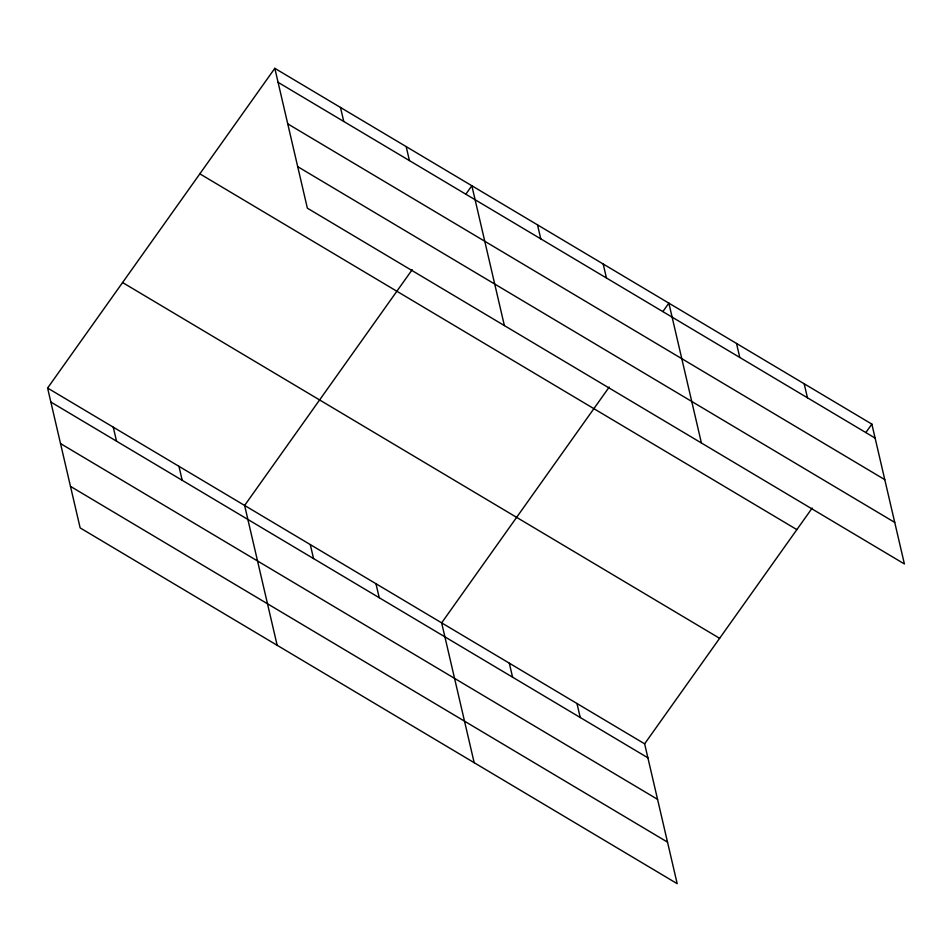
<?xml version="1.0" encoding="UTF-8"?>
<svg xmlns="http://www.w3.org/2000/svg" width="952" height="952" viewBox="0 0 952 952"><rect width="100%" height="100%" fill="white"/><g stroke="black" fill="none" stroke-linecap="round" stroke-linejoin="round"><path stroke-width="1.43" d="M47.6 388.047L644.635 743.821L677.181 883.67L80.146 527.896L47.6 388.047L274.819 68.33L871.853 424.104L904.4 563.953L307.365 208.179L274.819 68.33M412.204 269.666L244.616 505.452L277.163 645.301M465.885 194.137L471.847 185.735L504.382 325.584M609.221 387.071L441.645 622.858L474.179 762.707M662.901 311.542L668.863 303.141L701.41 442.989M644.635 743.821L812.211 508.035M865.892 432.505L871.853 424.104M278.079 82.324L875.114 438.098M287.742 123.855L884.777 479.63M297.702 166.648L894.737 522.422M199.837 173.835L796.872 529.621M122.582 282.542L719.617 638.316M50.861 402.041L647.895 757.816M60.523 443.572L657.558 799.347M70.472 486.365L667.519 842.139M804.19 383.787L807.451 397.781M736.527 343.47L739.787 357.464M603.187 264.013L606.448 278.008M537.523 224.874L540.772 238.869M576.971 703.504L580.232 717.499M406.171 146.608L409.431 160.602M509.308 663.187L512.569 677.181M340.495 107.469L343.755 121.463M375.969 583.731L379.229 597.725M310.292 544.592L313.553 558.586M178.952 466.325L182.201 480.32M113.276 427.186L116.525 441.181"/></g></svg>
